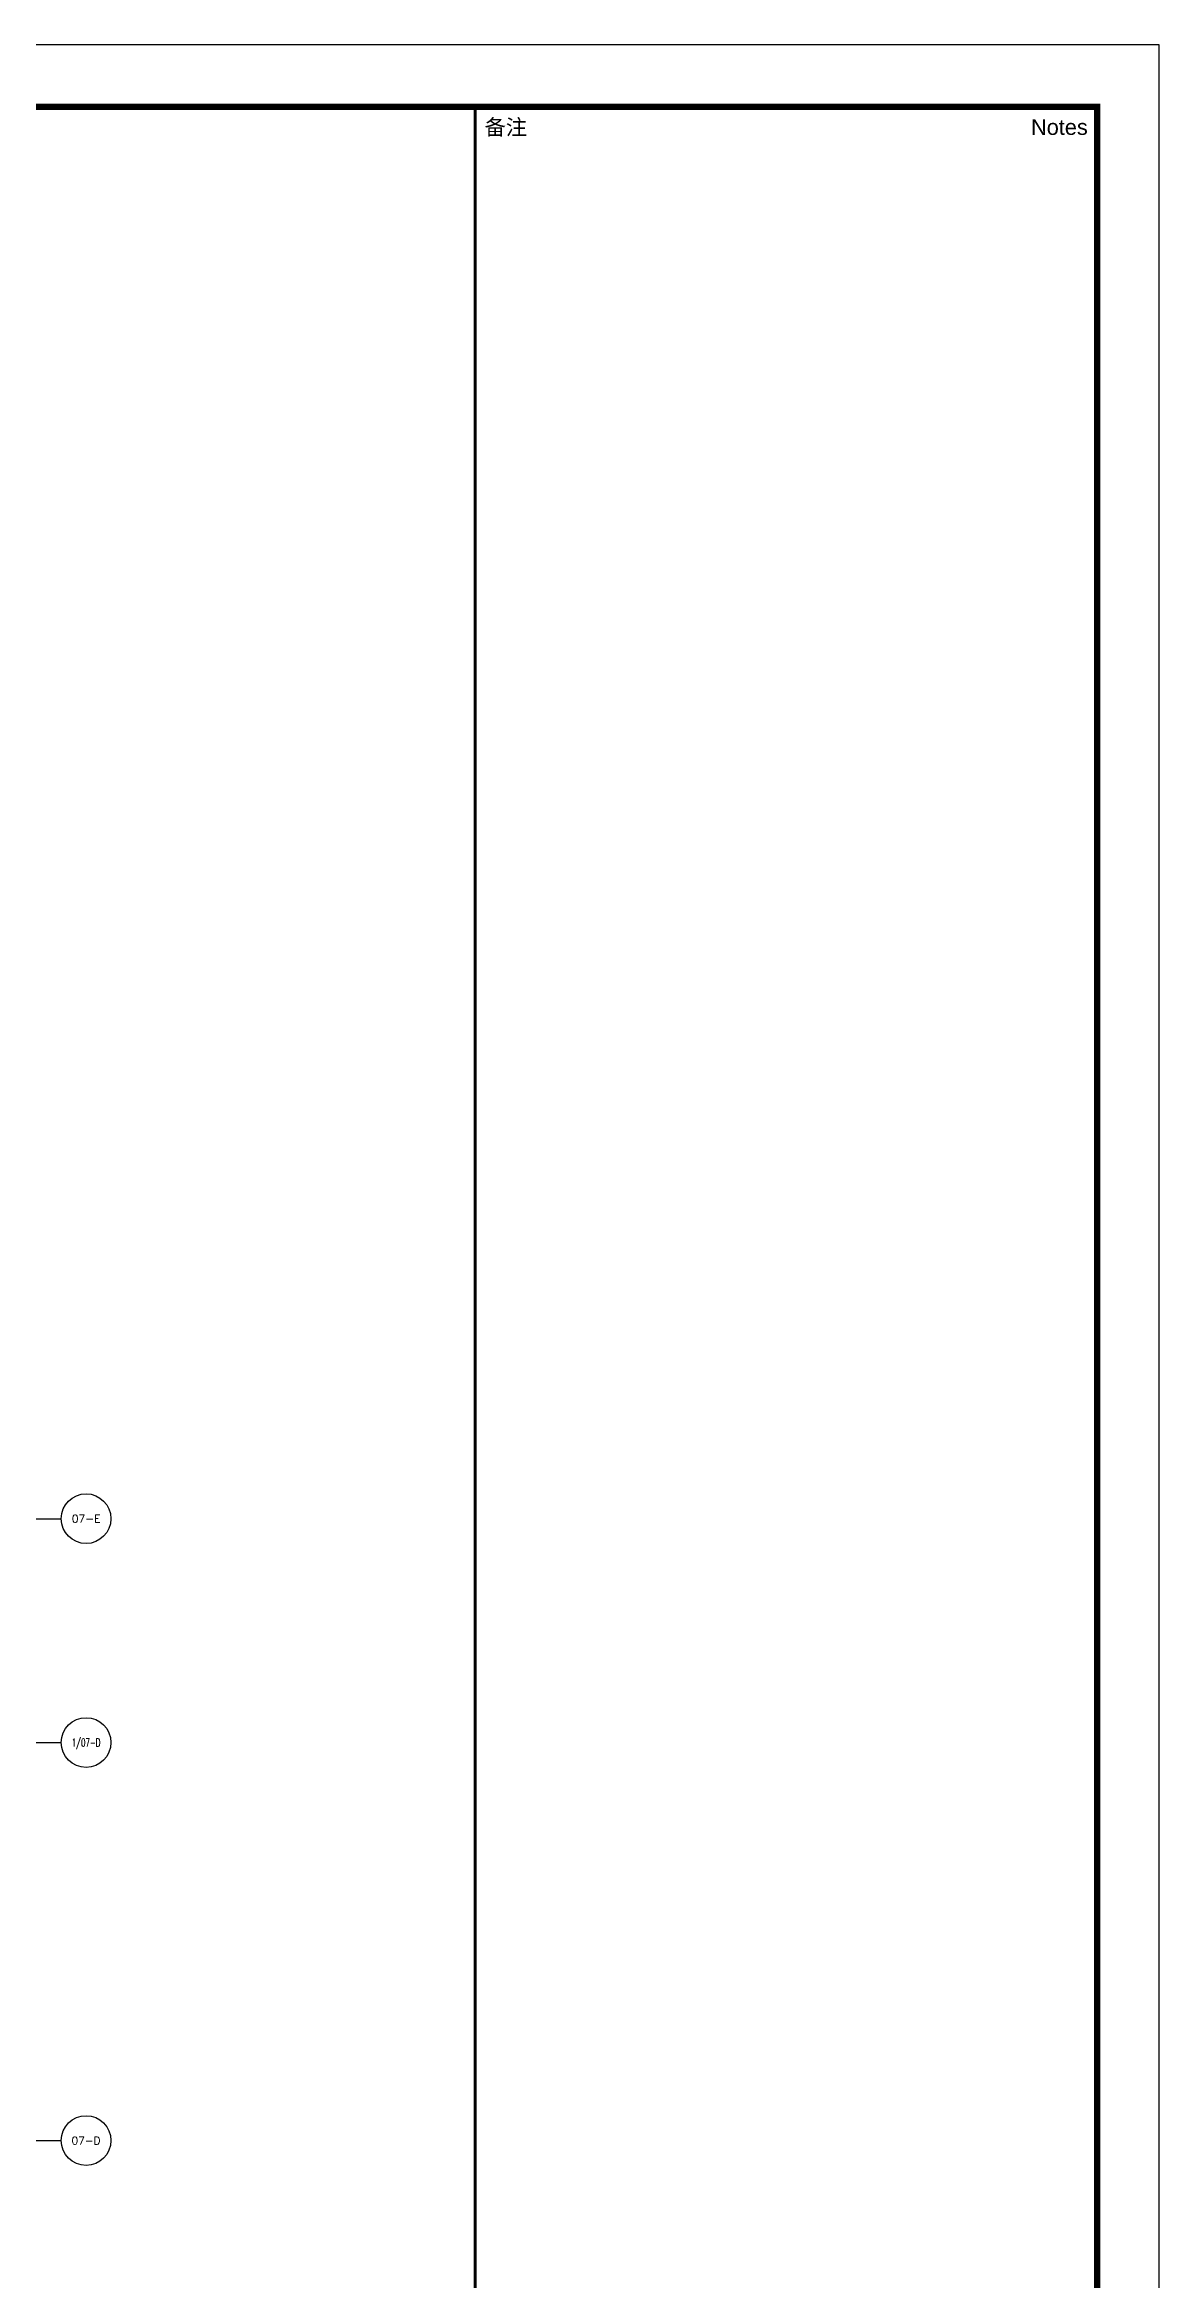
# Model space of a CAD drawing. Extents: x -621157 to 1764546, y -106808 to 741893.
# Drawn here: x 273534 to 291458, y 27769 to 63701 of the extents above; entities that cross this region are included whole.
import ezdxf
from ezdxf.enums import TextEntityAlignment as Align

# ---------------------------------------------------------------- set-up
doc = ezdxf.new("R2010")
doc.units = 0
doc.header["$LTSCALE"] = 1000
doc.header["$MEASUREMENT"] = 0
for name, color, linetype in [('0-底图', 7, 'Continuous'), ('AXIS_TEXT', 7, 'Continuous'), ('XREF-A-101-平面图_t3$0$A-DOTE', 8, 'Continuous'), ('XREF-A-101-平面图_t3$0$AXIS', 8, 'Continuous')]:
    doc.layers.add(name, color=color, linetype=linetype)
doc.styles.add('A0-Verital$0$TK_Arial', font='arial.ttf')
doc.styles.add('A0-Verital$0$TK_宋体', font='STZHONGS.TTF')
doc.styles.add('COMPLEX', font='COMPLEX')
doc.styles.add('XREF-A-101-平面图_t3$0$A-AXIS-LABEL', font='COMPLEX', dxfattribs={"bigfont": 'GBCBIG'})

# ---------------------------------------------------------------- blocks, each defined once
blk = doc.blocks.new('_AXISO')
blk.add_circle((0, 0), 0.5)
at = {"layer": 'AXIS_TEXT', "style": 'COMPLEX'}
blk.add_attdef('A', text='', height=0.56, dxfattribs=at).set_placement((-0.25, -0.28), (0.25, -0.28), align=Align.FIT)
blk = doc.blocks.new('XREF-A-101-平面图_t3$0$轴网')
at = {"layer": 'XREF-A-101-平面图_t3$0$AXIS'}
for p, q in [((69800, 40000), (73800, 40000)), ((69800, 36400), (73800, 36400)), ((69800, 30000), (73800, 30000))]:
    blk.add_line(p, q, dxfattribs=at)
ref = blk.add_blockref('_AXISO', (74200, 40000), dxfattribs=dict(at, xscale=800, yscale=800, zscale=800))
ref.add_attrib('A', '07-E', dxfattribs={"color": 7, "height": 124.79, "style": 'XREF-A-101-平面图_t3$0$A-AXIS-LABEL', "width": 0.95122}).set_placement((73968.3, 39937.6), (74431.7, 39937.6), align=Align.FIT)
ref = blk.add_blockref('_AXISO', (74200, 36400), dxfattribs=dict(at, xscale=800, yscale=800, zscale=800))
ref.add_attrib('A', '1/07-D', dxfattribs={"color": 7, "height": 128.68, "style": 'XREF-A-101-平面图_t3$0$A-AXIS-LABEL', "width": 0.628906}).set_placement((73968.8, 36335.7), (74431.2, 36335.7), align=Align.FIT)
ref = blk.add_blockref('_AXISO', (74200, 30000), dxfattribs=dict(at, xscale=800, yscale=800, zscale=800))
ref.add_attrib('A', '07-D', dxfattribs={"color": 7, "height": 123.31, "style": 'XREF-A-101-平面图_t3$0$A-AXIS-LABEL', "width": 0.951807}).set_placement((73968.1, 29938.3), (74431.9, 29938.3), align=Align.FIT)
blk = doc.blocks.new('XREF-A-101-平面图_t3')
at = {"layer": 'XREF-A-101-平面图_t3$0$A-DOTE'}
blk.add_blockref('XREF-A-101-平面图_t3$0$轴网', (200000, 0), dxfattribs=at)
blk = doc.blocks.new('A0-Verital')
blk.add_line((107900, 83100), (107900, 73100))
blk.add_lwpolyline([(118900, 84100), (0, 84100), (0, 0), (118900, 0)], close=True)
at = {"const_width": 100}
blk.add_lwpolyline([(2500, 83100), (117900, 83100), (117900, 1000), (2500, 1000)], close=True, dxfattribs=at)
at = {"const_width": 50}
blk.add_lwpolyline([(107900, 83100), (107900, 1000)], dxfattribs=at)
at = {"style": 'A0-Verital$0$TK_宋体'}
blk.add_text('备注', height=250, dxfattribs=at).set_placement((108050, 82650))
at = {"style": 'A0-Verital$0$TK_Arial'}
blk.add_text('Notes', height=250, dxfattribs=at).set_placement((117750, 82650), align=Align.RIGHT)

msp = doc.modelspace()

# ---------------------------------------------------------------- block references
at = {"layer": '0-底图'}
msp.add_blockref('XREF-A-101-平面图_t3', (0, 0), dxfattribs=at)

# ---------------------------------------------------------------- next in the draw order: block references
msp.add_blockref('A0-Verital', (172558, -20399))

doc.saveas('drawing.dxf')
